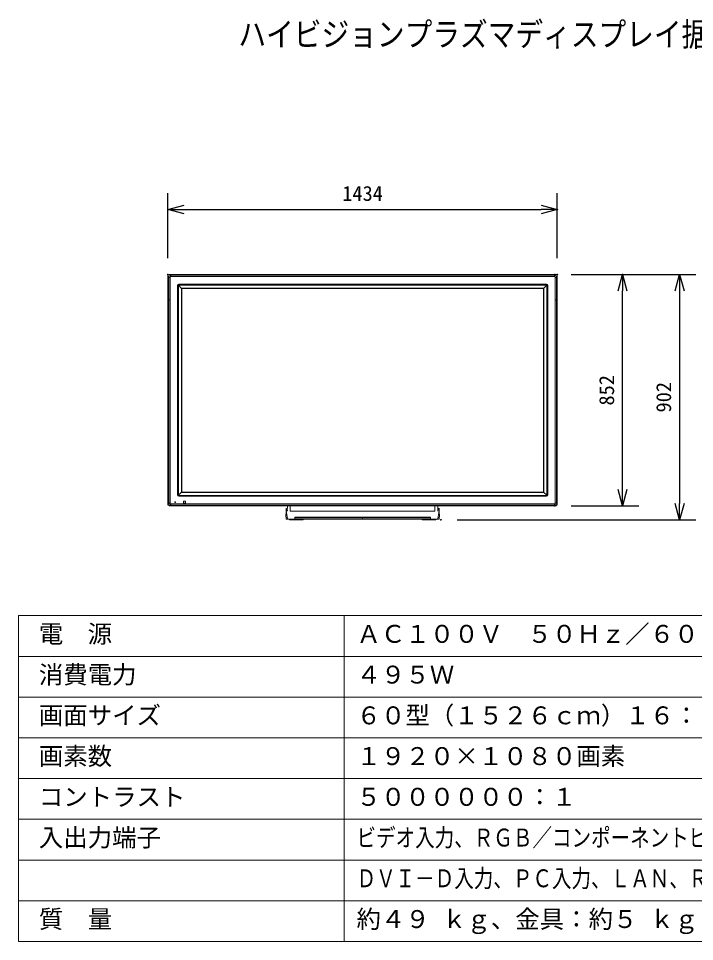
# Model space of a CAD drawing. Units: millimetres, scale not verified. Extents: x -63 to 62, y -57 to 57.
# Drawn here: x -62.5 to 20.5, y -56.5 to 56.8 of the extents above; entities that cross this region are included whole.
import ezdxf
from ezdxf.enums import TextEntityAlignment as Align

# ---------------------------------------------------------------- set-up
doc = ezdxf.new("R2010")
doc.units = ezdxf.units.MM
doc.header["$LTSCALE"] = 0.125
doc.header["$PDMODE"] = 32
doc.header["$PDSIZE"] = 0.0625
for name, color, linetype in [('0-0_0', 7, 'Continuous'), ('0-2_MOJI1', 7, 'Continuous'), ('0-4_DEFPOINTS', 7, 'Continuous'), ('0-6_SUNPO', 7, 'Continuous')]:
    doc.layers.add(name, color=color, linetype=linetype)
doc.layers.add('0-1_WAKU', color=1, linetype='Continuous', lineweight=18)
doc.layers.add('0-5_GAIKEI', color=1, linetype='Continuous', lineweight=18)
doc.styles.add('ＭＳ ゴシック', font='')
doc.styles.get('ＭＳ ゴシック').set_extended_font_data('MS Gothic')

# ---------------------------------------------------------------- blocks, each defined once
blk = doc.blocks.new('_OPEN30')
at = {"layer": '0-0_0'}
blk.add_line((0, 0), (-1, 0), dxfattribs=at)
blk.add_lwpolyline([(-1, 0.26795), (0, 0), (-1, -0.26795)], dxfattribs=at)
blk = doc.blocks.new('D8')
at = {"layer": '0-4_DEFPOINTS'}
for p in [(14.2497, 32.0227), (-8.0555, 1.9272), (21.2497, 1.9272)]:
    blk.add_point(p, dxfattribs=at)
at = {"layer": '0-6_SUNPO'}
for p, q in [((16.2497, 32.0227), (23.2497, 32.0227)), ((21.2497, 30.0227), (21.2497, 3.9272)), ((-6.0555, 1.9272), (23.2497, 1.9272))]:
    blk.add_line(p, q, dxfattribs=at)
at = {"layer": '0-6_SUNPO', "xscale": 2, "yscale": 2}
for p, rotation in [((21.2497, 32.0227), 90), ((21.2497, 1.9272), 270)]:
    blk.add_blockref('_OPEN30', p, dxfattribs=dict(at, rotation=rotation))
at = {"layer": '0-6_SUNPO', "style": 'ＭＳ ゴシック'}
blk.add_text('902', height=1.833, rotation=90, dxfattribs=at).set_placement((20.7497, 15.0999), align=Align.BOTTOM_LEFT)
blk = doc.blocks.new('D6')
at = {"layer": '0-4_DEFPOINTS'}
for p in [(5.938, 32.0227), (14.2497, 32.0227), (5.938, 3.6278)]:
    blk.add_point(p, dxfattribs=at)
at = {"layer": '0-6_SUNPO'}
for p, q in [((7.938, 32.0227), (16.2497, 32.0227)), ((14.2497, 5.6278), (14.2497, 30.0227)), ((7.938, 3.6278), (16.2497, 3.6278))]:
    blk.add_line(p, q, dxfattribs=at)
at = {"layer": '0-6_SUNPO', "xscale": 2, "yscale": 2}
for p, rotation in [((14.2497, 32.0227), 90), ((14.2497, 3.6278), 270)]:
    blk.add_blockref('_OPEN30', p, dxfattribs=dict(at, rotation=rotation))
at = {"layer": '0-6_SUNPO', "style": 'ＭＳ ゴシック'}
blk.add_text('852', height=1.833, rotation=90, dxfattribs=at).set_placement((13.7497, 15.9503), align=Align.BOTTOM_LEFT)
blk = doc.blocks.new('D5')
at = {"layer": '0-4_DEFPOINTS'}
for p in [(6.2312, 40.0198), (-41.5686, 32.0225), (6.2312, 32.0225)]:
    blk.add_point(p, dxfattribs=at)
at = {"layer": '0-6_SUNPO'}
for p, q in [((-41.5686, 34.0225), (-41.5686, 42.0198)), ((6.2312, 34.0225), (6.2312, 42.0198)), ((-39.5686, 40.0198), (4.2312, 40.0198))]:
    blk.add_line(p, q, dxfattribs=at)
at = {"layer": '0-6_SUNPO', "xscale": 2, "yscale": 2, "rotation": 180}
blk.add_blockref('_OPEN30', (-41.5686, 40.0198), dxfattribs=at)
at = {"layer": '0-6_SUNPO', "xscale": 2, "yscale": 2}
blk.add_blockref('_OPEN30', (6.2312, 40.0198), dxfattribs=at)
at = {"layer": '0-6_SUNPO', "style": 'ＭＳ ゴシック'}
blk.add_text('1434', height=1.833, dxfattribs=at).set_placement((-20.1687, 40.5198), align=Align.BOTTOM_LEFT)

msp = doc.modelspace()

# ---------------------------------------------------------------- linework, layer by layer
at = {"layer": '0-1_WAKU', "color": 4}
for p, q in [((-62.5027, -16.5089), (62.4973, -16.5089)), ((-62.5027, -16.5089), (-62.5027, -56.5089)), ((-22.5027, -16.5089), (-22.5027, -56.5089)), ((62.4973, -56.5089), (-62.5027, -56.5089))]:
    msp.add_line(p, q, dxfattribs=at)
at = {"layer": '0-1_WAKU'}
for p, q in [((-62.5027, -21.5089), (62.4973, -21.5089)), ((-62.5027, -26.5089), (62.4973, -26.5089)), ((-62.5027, -31.5089), (62.4973, -31.5089)), ((-62.5027, -36.5089), (62.4973, -36.5089)), ((-62.5027, -41.5089), (62.4973, -41.5089)), ((-62.5027, -46.5089), (62.4973, -46.5089)), ((-62.5027, -51.5089), (62.4973, -51.5089))]:
    msp.add_line(p, q, dxfattribs=at)
at = {"layer": '0-5_GAIKEI'}
for p, q in [((-44.1513, 25.2192), (-44.0568, 25.1247)), ((-44.0576, -2.8106), (-44.0576, 25.1154)), ((-44.0576, 25.1154), (-43.9099, 24.9677)), ((-43.9236, 25.2579), (-44.0182, 25.3524)), ((-43.9099, 24.9677), (-43.8908, 24.9677)), ((-43.8908, -2.6629), (-43.8908, 24.9677)), ((-43.7666, 25.111), (-43.7666, 25.0919)), ((-43.7666, 25.0919), (3.264, 25.0919)), ((3.264, 25.111), (3.4117, 25.2587)), ((3.264, 25.111), (3.264, 25.0919)), ((3.3882, -2.6629), (3.3882, 24.9677)), ((3.4073, 24.9677), (3.3882, 24.9677)), ((3.555, 25.1154), (3.4073, 24.9677)), ((3.421, 25.2579), (3.5155, 25.3524)), ((3.6487, 25.2192), (3.5542, 25.1247)), ((3.555, -2.8106), (3.555, 25.1154)), ((-42.9707, 24.0116), (-42.9707, -1.7068)), ((-42.8652, -1.7023), (-42.8652, 24.0071)), ((-42.4672, 23.658), (-42.8512, 24.0419)), ((2.3182, 24.1614), (-42.8209, 24.1614)), ((-42.8164, 24.056), (2.3137, 24.056)), ((1.9646, 23.658), (2.3486, 24.0419)), ((2.3626, 24.0071), (2.3626, -1.7023)), ((2.468, -1.7068), (2.468, 24.0116)), ((-42.4954, 23.589), (-42.4954, -1.2842)), ((-42.4547, -1.2745), (-42.4547, 23.5793)), ((1.8956, 23.6861), (-42.3982, 23.6861)), ((-42.3885, 23.6454), (1.8859, 23.6454)), ((1.9521, 23.5793), (1.9521, -1.2745)), ((1.9927, -1.2842), (1.9927, 23.589)), ((-42.4672, -1.3532), (-42.8512, -1.7372)), ((-42.8209, -1.8566), (2.3182, -1.8566)), ((2.3137, -1.7512), (-42.8164, -1.7512)), ((-42.3982, -1.3813), (1.8956, -1.3813)), ((1.8859, -1.3406), (-42.3885, -1.3406)), ((1.9646, -1.3532), (2.3486, -1.7372)), ((-44.0568, -2.8199), (-44.1513, -2.9145)), ((-44.0182, -3.0476), (-43.9236, -2.9531)), ((-43.9143, -2.9539), (-43.7666, -2.8062)), ((3.4117, -2.9539), (-43.9143, -2.9539)), ((3.264, -2.7871), (-43.7666, -2.7871)), ((-43.7666, -2.7871), (-43.7666, -2.8062)), ((-43.297, -2.5566), (-43.2987, -2.555)), ((-43.2987, -2.6283), (-43.297, -2.6266)), ((-43.297, -2.5566), (-43.227, -2.5566)), ((-43.297, -2.6266), (-43.297, -2.5566)), ((-43.227, -2.6266), (-43.297, -2.6266)), ((-43.227, -2.5566), (-43.2253, -2.555)), ((-43.227, -2.5566), (-43.227, -2.6266)), ((-43.227, -2.6266), (-43.2253, -2.6283)), ((-42.2353, -2.4916), (-42.2353, -2.6917)), ((-42.0186, -2.475), (-42.2187, -2.475)), ((-42.2187, -2.7083), (-42.0186, -2.7083)), ((-42.002, -2.6917), (-42.002, -2.4916)), ((-37.5694, -3.0007), (-37.5694, -2.9992)), ((-37.5688, -3.0074), (-37.5694, -3.0007)), ((-37.5688, -2.9795), (-37.5688, -3.0074)), ((-29.6464, -3.6314), (-29.6322, -3.3452)), ((-29.6318, -3.3416), (-29.6322, -3.3452)), ((-29.6317, -3.3408), (-29.6318, -3.3416)), ((-29.4985, -3.6417), (-29.4683, -3.0483)), ((-29.1271, -3.6804), (-29.1271, -3.0483)), ((-11.3738, -3.6804), (-11.3738, -3.0483)), ((-11.0023, -3.6417), (-11.0326, -3.0483)), ((-10.8878, -3.6), (-10.9019, -3.314)), ((-10.8691, -3.3416), (-10.8692, -3.3407)), ((-10.8691, -3.3416), (-10.8686, -3.3452)), ((-10.8545, -3.6314), (-10.8686, -3.3452)), ((3.264, -2.7871), (3.264, -2.8062)), ((3.4117, -2.9539), (3.264, -2.8062)), ((3.3882, -2.6629), (3.4073, -2.6629)), ((3.4073, -2.6629), (3.555, -2.8106)), ((3.5155, -3.0476), (3.421, -2.9531)), ((3.5542, -2.8199), (3.6487, -2.9145)), ((-29.6464, -3.6314), (-29.6869, -4.4049)), ((-29.6761, -4.4165), (-29.5275, -4.4941)), ((-29.635, -4.6694), (-29.6474, -4.4315)), ((-29.6464, -3.6325), (-29.6464, -3.6314)), ((-29.5278, -4.3316), (-29.6449, -3.6555)), ((-29.5891, -3.5196), (-29.5955, -3.6416)), ((-29.5278, -4.3316), (-29.5357, -4.4852)), ((-29.4948, -3.5702), (-29.5001, -3.6711)), ((-29.4985, -3.6417), (-29.5001, -3.6711)), ((-29.4948, -3.5702), (-29.4952, -3.5733)), ((-29.4777, -4.6694), (-29.4867, -4.498)), ((-29.1271, -3.6804), (-29.1271, -3.6905)), ((-11.3738, -3.6905), (-29.1271, -3.6905)), ((-29.1271, -3.6905), (-29.1271, -3.6905)), ((-11.3738, -3.6905), (-29.1271, -3.6905)), ((-28.5622, -4.4298), (-28.5656, -4.4968)), ((-28.5645, -4.6694), (-28.5647, -4.5067)), ((-20.2504, -4.4418), (-20.2504, -4.4104)), ((-20.2504, -4.508), (-20.2504, -4.4981)), ((-20.2504, -4.6694), (-20.2504, -4.508)), ((-11.9387, -4.4298), (-11.9352, -4.4968)), ((-11.9364, -4.6694), (-11.9361, -4.5067)), ((-11.3738, -3.6804), (-11.3738, -3.6905)), ((-11.3738, -3.6905), (-11.3738, -3.6905)), ((-11.0231, -4.6694), (-11.0142, -4.498)), ((-11.0061, -3.5702), (-11.0008, -3.6711)), ((-11.0023, -3.6417), (-11.0008, -3.6711)), ((-10.9733, -4.4941), (-10.8247, -4.4165)), ((-10.973, -4.3316), (-10.8559, -3.6555)), ((-10.973, -4.3316), (-10.9651, -4.4852)), ((-10.8659, -4.6694), (-10.8534, -4.4315)), ((-10.8659, -4.6694), (-10.8534, -4.4315)), ((-10.8545, -3.6314), (-10.8139, -4.4049)), ((-10.8544, -3.6325), (-10.8545, -3.6314)), ((-29.6309, -4.6694), (-29.6308, -4.6694)), ((-29.6283, -4.6694), (-29.6308, -4.6694)), ((-29.6176, -4.6907), (-29.6166, -4.691)), ((-29.6134, -4.6908), (-29.6096, -4.6914)), ((-29.6124, -4.691), (-29.6115, -4.6912)), ((-29.6117, -4.6915), (-29.6103, -4.6915)), ((-29.6095, -4.6915), (-29.6116, -4.6915)), ((-29.6103, -4.6915), (-29.6076, -4.6915)), ((-29.6076, -4.6915), (-29.6076, -4.6915)), ((-29.605, -4.6915), (-29.4544, -4.6915)), ((-28.564, -4.6914), (-29.4493, -4.6914)), ((-28.7171, -4.7483), (-28.7171, -4.6914)), ((-20.7596, -4.6913), (-20.7792, -4.6913)), ((-20.2504, -4.6915), (-20.2504, -4.6694)), ((-19.7217, -4.6913), (-19.7412, -4.6913)), ((-12.9504, -4.6915), (-12.9504, -4.7483)), ((-12.4504, -4.7483), (-12.9504, -4.7483)), ((-12.4504, -4.6915), (-12.4504, -4.7483)), ((-11.7837, -4.7483), (-12.4504, -4.7483)), ((-11.0702, -4.6914), (-11.9368, -4.6914)), ((-11.7837, -4.6914), (-11.7837, -4.7483)), ((-11.2837, -4.7483), (-11.7837, -4.7483)), ((-11.2837, -4.7483), (-11.2837, -4.6914)), ((-10.8958, -4.6915), (-11.0464, -4.6915)), ((-10.8932, -4.6915), (-10.8933, -4.6915)), ((-10.8905, -4.6915), (-10.8932, -4.6915)), ((-10.8913, -4.6915), (-10.8902, -4.6915)), ((-10.8892, -4.6915), (-10.8905, -4.6915)), ((-10.8892, -4.6915), (-10.8902, -4.6915)), ((-10.8893, -4.6912), (-10.8883, -4.691)), ((-10.8872, -4.6914), (-10.8845, -4.691)), ((-10.8845, -4.691), (-10.8833, -4.6907)), ((-10.8659, -4.6694), (-10.8659, -4.6694))]:
    msp.add_line(p, q, dxfattribs=at)
at = {"layer": '0-5_GAIKEI', "color": 7}
for p, q in [((-44.1513, 25.2191), (-44.1513, -2.9143)), ((-44.018, 25.3524), (3.5154, 25.3524)), ((3.6487, 25.2191), (3.6487, -2.9143)), ((-44.018, -3.0476), (3.5154, -3.0476))]:
    msp.add_line(p, q, dxfattribs=at)
at = {"layer": '0-5_GAIKEI'}
for points in [[(-43.7666, 25.111), (-43.9143, 25.2587), (3.4117, 25.2587)], [(-43.8908, -2.6629), (-43.9099, -2.6629), (-44.0576, -2.8106)], [(-29.6474, -4.4315), (-29.635, -4.6694), (-29.635, -4.6694)], [(-29.2171, -4.6914), (-29.2171, -4.7483), (-28.7171, -4.7483)], [(-28.7171, -4.7483), (-28.0504, -4.7483), (-28.0504, -4.6915)], [(-11.937, -4.6915), (-20.2504, -4.6915), (-28.5638, -4.6915)], [(-28.0504, -4.7483), (-27.5504, -4.7483), (-27.5504, -4.6915)]]:
    msp.add_lwpolyline(points, dxfattribs=at)
msp.add_lwpolyline([(-43.2987, -2.6283), (-43.2253, -2.6283), (-43.2253, -2.555), (-43.2987, -2.555)], close=True, dxfattribs=at)
at = {"layer": '0-5_GAIKEI', "color": 7}
for centre, start, end in [((-44.018, 25.2191), 90.07847, 179.92153), ((3.5154, 25.2191), 0.07847, 89.92153), ((-44.018, -2.9143), 180.07847, 269.92153), ((3.5154, -2.9143), 270.07847, 359.92153)]:
    msp.add_arc(centre, 0.1333, start, end, dxfattribs=at)
at = {"layer": '0-5_GAIKEI'}
for centre, radius, start, end in [((-44.018, 25.2191), 0.1333, 179.92153, 180), ((-44.018, 25.2191), 0.1333, 90, 90.07847), ((3.5154, 25.2191), 0.1333, 89.92153, 90), ((3.5154, 25.2191), 0.1333, 0, 0.07847), ((-44.018, -2.9143), 0.1333, 180, 180.07847), ((-44.018, -2.9143), 0.1333, 269.92153, 270), ((3.5154, -2.9143), 0.1333, 270, 270.07847), ((3.5154, -2.9143), 0.1333, 359.92153, 0), ((-20.251, 25223.9423), 25228.4503, 269.98112, 270), ((-20.2508, 2874.1433), 2878.5851, 269.83457, 270.00001), ((-20.25, 2874.1433), 2878.5851, 269.99999, 270.16543), ((-20.2498, 25223.9423), 25228.4503, 270, 270.01888), ((-29.6117, -4.6682), 0.0233, 183, 265.23869), ((-29.6117, -4.6682), 0.0233, 265.23869, 270), ((-29.6076, -4.6682), 0.0233, 265.0444, 268.78341), ((-29.6076, -4.6682), 0.0233, 268.78341, 270.00002), ((-29.605, -4.6682), 0.0233, 265.28374, 270), ((-10.8958, -4.6682), 0.0233, 270, 274.71626), ((-10.8932, -4.6682), 0.0233, 269.99998, 271.21659), ((-10.8932, -4.6682), 0.0233, 271.21659, 274.9556), ((-10.8892, -4.6682), 0.0233, 270, 274.76131), ((-10.8892, -4.6682), 0.0233, 274.76131, 357), ((-10.8892, -4.6682), 0.0233, 279.79995, 357.47193)]:
    msp.add_arc(centre, radius, start, end, dxfattribs=at)
for centre, major_axis, ratio, start_param, end_param in [((-43.5129, 24.7139), (-0.3455, 0.3455), 0.443427, 5.86581129, 6.70055932), ((3.0102, 24.7139), (0.3455, 0.3455), 0.443427, 5.86581129, 6.70055932), ((-42.8204, 24.0112), (-0.1064, 0.1064), 0.997265, 5.49915667, 7.06721394), ((-42.8153, 24.0071), (0.0046, 0.0499), 0.996584, 0.89377804, 1.66266567), ((-42.8164, 24.0061), (0.0499, 0.0046), 0.996584, 1.47892698, 2.24781462), ((2.3138, 24.0061), (-0.0499, 0.0046), 0.996584, 4.03537069, 4.80425833), ((2.3178, 24.0112), (0.1064, 0.1064), 0.997265, 5.49915667, 7.06721394), ((2.3127, 24.0071), (-0.0046, 0.0499), 0.996584, 4.62051963, 5.38940727), ((-42.3938, 23.5867), (-0.0833, 0.0596), 0.976178, 6.12997442, 6.89280524), ((-42.3959, 23.5845), (-0.0596, 0.0833), 0.976178, 5.67356538, 6.4363962), ((-42.3875, 23.5783), (-0.0478, 0.0478), 0.985257, 5.50521349, 7.06115713), ((1.8849, 23.5783), (0.0478, 0.0478), 0.985257, 5.50521349, 7.06115713), ((1.8933, 23.5845), (0.0596, 0.0833), 0.976178, 6.12997442, 6.89280524), ((1.8912, 23.5867), (0.0833, 0.0596), 0.976178, 5.67356538, 6.4363962), ((-44.0422, 22.2174), (0.0299, 0.3236), 0.011845, 1.8596013, 1.97833179), ((-44.0422, 22.2174), (0.3236, 0.0299), 0.011845, 1.16326087, 1.28199136), ((3.5396, 22.2174), (-0.3236, 0.0299), 0.011845, 5.00119395, 5.11992444), ((3.5396, 22.2174), (-0.0299, 0.3236), 0.011845, 4.30485352, 4.42358401), ((-42.8204, -1.7064), (0.1064, 0.1064), 0.997265, 2.35756402, 3.92562129), ((-42.8153, -1.7024), (-0.0046, 0.0499), 0.996584, 1.47892698, 2.24781462), ((-42.8164, -1.7013), (-0.0499, 0.0046), 0.996584, 0.89377804, 1.66266567), ((-42.3938, -1.2819), (0.0833, 0.0596), 0.976178, 2.53197272, 3.29480355), ((-42.3959, -1.2798), (0.0596, 0.0833), 0.976178, 2.98838176, 3.75121258), ((-42.3875, -1.2735), (0.0478, 0.0478), 0.985257, 2.36362083, 3.91956448), ((1.8849, -1.2735), (-0.0478, 0.0478), 0.985257, 2.36362083, 3.91956448), ((1.8933, -1.2798), (-0.0596, 0.0833), 0.976178, 2.53197272, 3.29480355), ((1.8912, -1.2819), (-0.0833, 0.0596), 0.976178, 2.98838176, 3.75121258), ((2.3138, -1.7013), (0.0499, 0.0046), 0.996584, 4.62051963, 5.38940727), ((2.3178, -1.7064), (-0.1064, 0.1064), 0.997265, 2.35756402, 3.92562129), ((2.3127, -1.7024), (0.0046, 0.0499), 0.996584, 4.03537069, 4.80425833), ((-43.5129, -2.4092), (0.3455, 0.3455), 0.443427, 2.72421864, 3.55896667), ((-42.2186, -2.4917), (-0.0119, 0.0119), 0.992433, 5.50158524, 7.06478537), ((-42.2186, -2.6916), (0.0119, 0.0119), 0.992433, 2.35999259, 3.92319272), ((-42.0187, -2.4917), (0.0119, 0.0119), 0.992433, 5.50158524, 7.06478537), ((-42.0187, -2.6916), (-0.0119, 0.0119), 0.992433, 2.35999259, 3.92319272), ((-37.5554, -3.0164), (-0.0073, 0.0833), 0.00455, 0.9088478, 1.02550121), ((-37.5607, -2.9612), (-0.002, 0.0233), 0.00455, 3.19355442, 4.16709387), ((-37.5873, -2.6319), (-0.0292, 0.3333), 0.00455, 3.14119454, 3.19355442), ((3.0102, -2.4092), (-0.3455, 0.3455), 0.443427, 2.72421864, 3.55896667), ((-29.6715, -4.4076), (0.00707, 0.00707), 0.999729, 2.50979807, 3.44593759), ((-29.5229, -4.4852), (0.00707, 0.00707), 0.999729, 3.27642407, 3.44780531), ((-28.566, -4.4967), (0, 0.01), 0.027721, 1.58268666, 2.98015896), ((-28.566, -4.466), (0, 0.01), 0.027721, 2.98015896, 3.0539975), ((-28.566, -4.466), (0, 0.01), 0.027721, 3.0539975, 3.15348191), ((-11.9348, -4.466), (0, 0.01), 0.027721, 3.2292548, 3.30192773), ((-11.9348, -4.466), (0, 0.01), 0.027721, 3.1297034, 3.2292548), ((-11.9348, -4.4967), (0, 0.01), 0.027721, 3.30192773, 4.70049865), ((-10.978, -4.4852), (-0.00707, 0.00707), 0.999729, 2.83538, 3.00632405), ((-10.978, -4.4852), (-0.00707, 0.00707), 0.999729, 3.00632405, 3.86047664), ((-10.8293, -4.4076), (-0.00707, 0.00707), 0.999729, 2.83724771, 3.77338724), ((-29.4544, -4.6682), (0, 0.0233), 0.999734, 1.6231562, 3.05880007), ((-28.5638, -4.6682), (0, 0.0233), 0.02772, 1.6231562, 2.96731606), ((-28.5638, -4.6375), (0, 0.0233), 0.02772, 2.96731606, 3.036508), ((-28.5638, -4.6375), (0, 0.0233), 0.02772, 3.036508, 3.14159265), ((-11.937, -4.6682), (0, 0.0233), 0.02772, 3.3158691, 4.6600291), ((-11.0464, -4.6682), (0, 0.0233), 0.999734, 3.22438494, 4.66002911)]:
    msp.add_ellipse(centre, major_axis=major_axis, ratio=ratio, start_param=start_param, end_param=end_param, dxfattribs=at)

# ---------------------------------------------------------------- block references
at = {"layer": '0-6_SUNPO'}
for name in ['D5', 'D8', 'D6']:
    msp.add_blockref(name, (-2.5827, -6.6754), dxfattribs=at)

# ---------------------------------------------------------------- texts
at = {"layer": '0-2_MOJI1', "style": 'ＭＳ ゴシック'}
for s, height, width, p in [('ハイビジョンプラズマディスプレイ据置きスタンド付', 2.933, 0.85, (-35.5027, 52.4911)), ('ビデオ入力、ＲＧＢ／コンポーネントビデオ入力、ＨＤＭＩ入力', 2.199, 0.8, (-21.0027, -45.5089)), ('ＤＶＩ－Ｄ入力、ＰＣ入力、ＬＡＮ、ＲＳ２３２Ｃ、音声入力', 2.199, 0.8, (-21.0027, -50.5089))]:
    msp.add_text(s, height=height, dxfattribs=dict(at, width=width)).set_placement(p, align=Align.BOTTOM_LEFT)
for s, p in [('電  源', (-60.0027, -20.5089)), ('ＡＣ１００Ｖ\u3000５０Ｈｚ／６０Ｈｚ', (-21.0027, -20.5089)), ('消費電力', (-60.0027, -25.5089)), ('４９５Ｗ', (-21.0027, -25.5089)), ('画面サイズ', (-60.0027, -30.5089)), ('６０型（１５２６ｃｍ）１６：９', (-21.0027, -30.5089)), ('画素数', (-60.0027, -35.5089)), ('１９２０×１０８０画素', (-21.0027, -35.5089)), ('コントラスト', (-60.0027, -40.5089)), ('５００００００：１', (-21.0027, -40.5089)), ('入出力端子', (-60.0027, -45.5089)), ('質\u3000量', (-60.0027, -55.5089)), ('約４９ ｋｇ、金具：約５ ｋｇ', (-21.0027, -55.5089))]:
    msp.add_text(s, height=2.199, dxfattribs=at).set_placement(p, align=Align.BOTTOM_LEFT)

doc.saveas('drawing.dxf')
